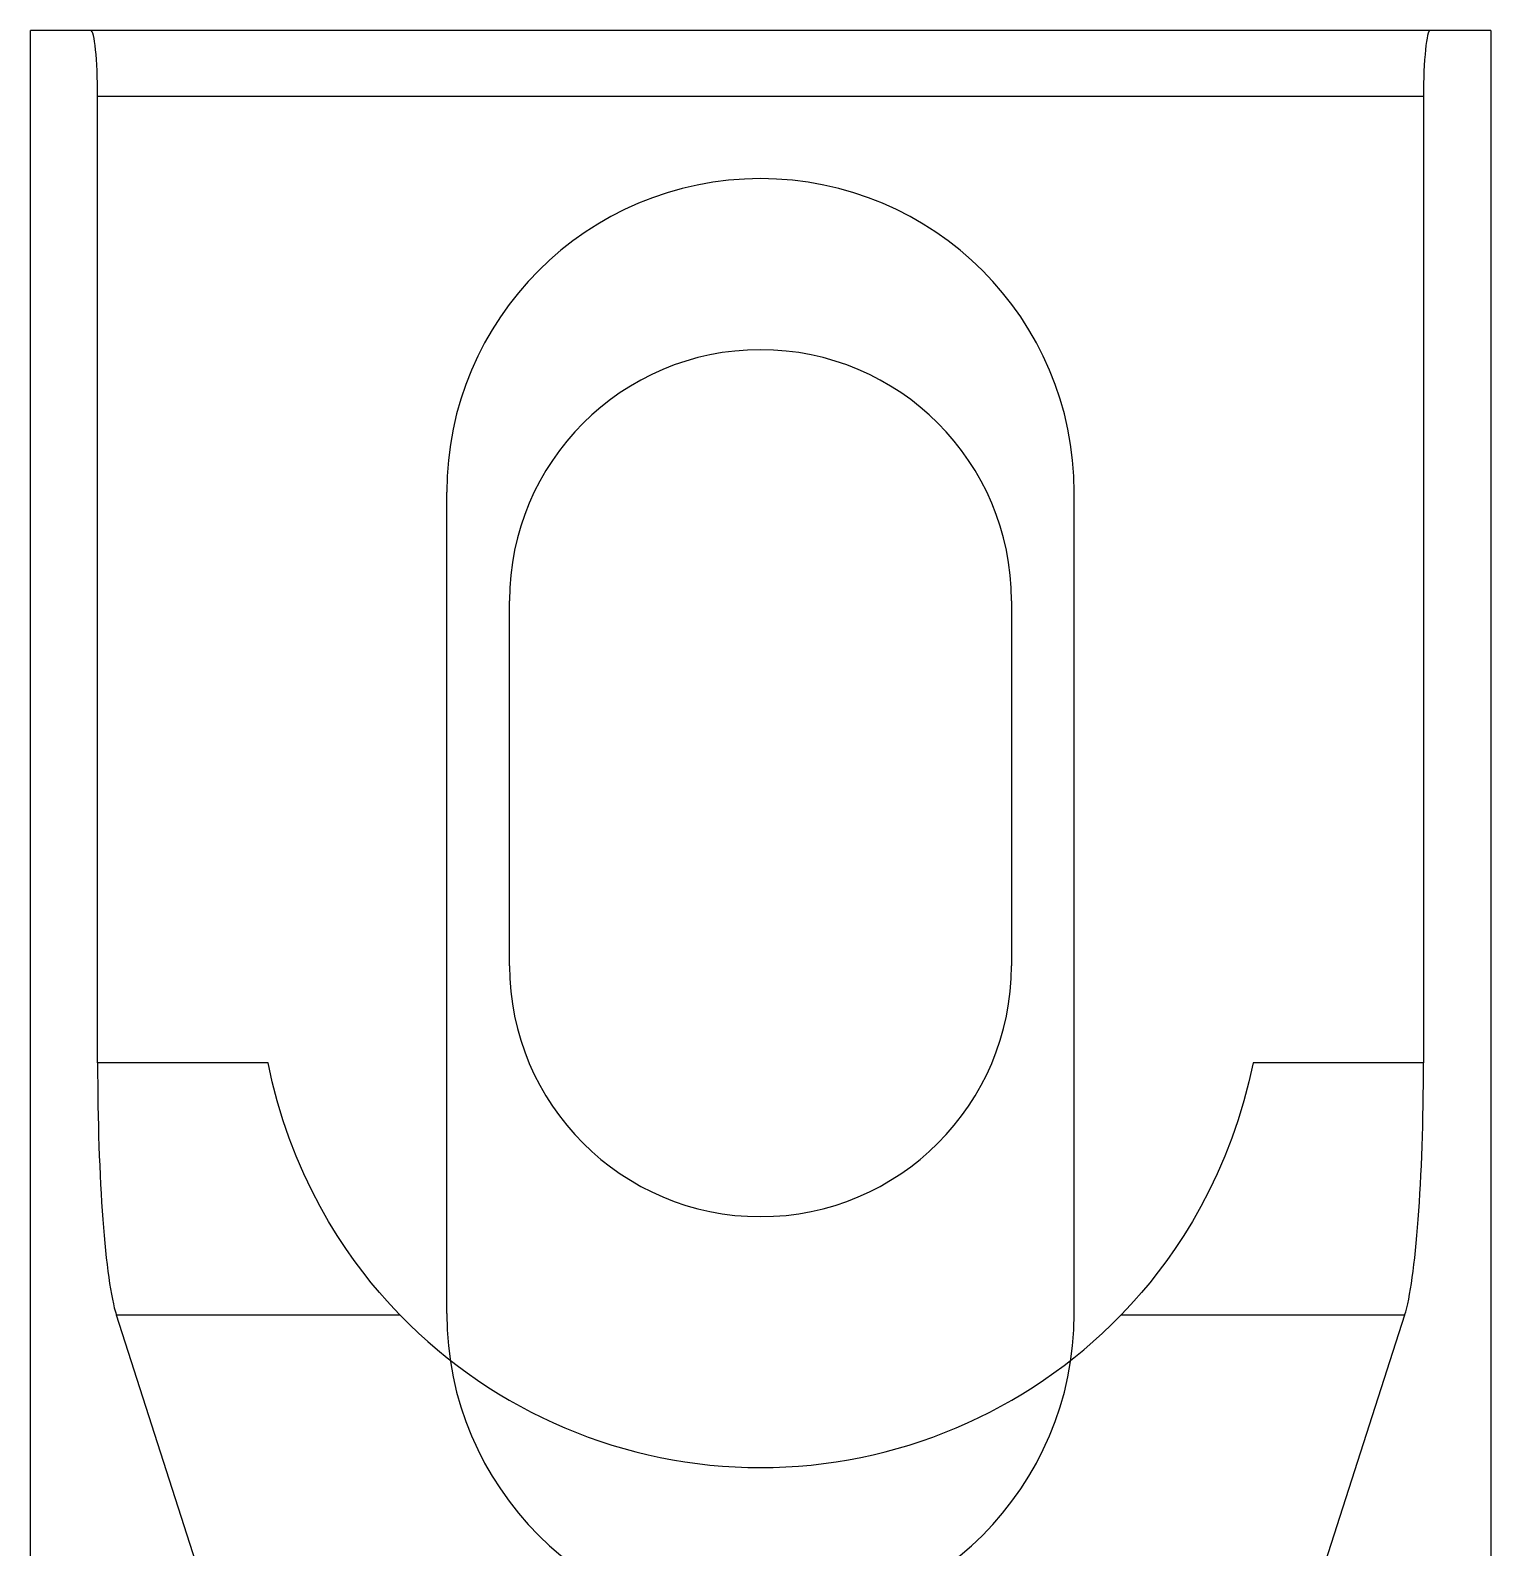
# Model space of a CAD drawing. Header units: millimetres. Extents: x 1269 to 5832, y 527 to 3540.
# Drawn here: x 1624.08 to 1656.08, y 907.69 to 940.95 of the extents above; entities that cross this region are included whole.
import ezdxf

# ---------------------------------------------------------------- set-up
doc = ezdxf.new("R2010")
doc.units = ezdxf.units.MM
doc.layers.add('HIDDEN', color=7, linetype='Continuous')
doc.layers.add('THICK', color=7, linetype='Continuous')

# ---------------------------------------------------------------- blocks, each defined once
blk = doc.blocks.new('lozysko')
at = {"layer": 'HIDDEN'}
for p, q in [((1048.725, -268.875), (1048.725, -268.875)), ((1048.725, -268.875), (1048.725, -286.875)), ((1062.475, -268.875), (1062.475, -268.875)), ((1062.475, -268.875), (1062.475, -286.875)), ((1050.1, -276.5), (1050.1, -276.5)), ((1061.1, -276.5), (1061.1, -276.5)), ((1050.1, -284.5), (1050.1, -284.5)), ((1061.1, -284.5), (1061.1, -284.5)), ((1048.725, -286.875), (1048.725, -286.875)), ((1062.475, -286.875), (1062.475, -286.875))]:
    blk.add_line(p, q, dxfattribs=at)
for centre, start, end in [((1055.6, -268.875), 0, 180), ((1055.6, -286.875), 180, 0)]:
    blk.add_arc(centre, 6.875, start, end, dxfattribs=at)
at = {"layer": 'THICK'}
for p, q in [((1041.485, -268.839), (1043.92, -261.279)), ((1067.28, -261.279), (1069.715, -268.839)), ((1039.6, -297), (1039.6, -262)), ((1071.6, -262), (1071.6, -297)), ((1041.485, -268.839), (1047.707, -268.839)), ((1047.419, -269.147), (1047.573, -268.979)), ((1047.573, -268.979), (1047.707, -268.839)), ((1063.493, -268.839), (1063.627, -268.979)), ((1063.493, -268.839), (1069.715, -268.839)), ((1063.627, -268.979), (1063.781, -269.147)), ((1047.071, -269.553), (1047.251, -269.339)), ((1047.251, -269.339), (1047.419, -269.147)), ((1063.781, -269.147), (1063.949, -269.339)), ((1063.949, -269.339), (1064.129, -269.553)), ((1046.886, -269.787), (1047.071, -269.553)), ((1064.129, -269.553), (1064.314, -269.787)), ((1046.699, -270.036), (1046.886, -269.787)), ((1064.314, -269.787), (1064.501, -270.036)), ((1046.326, -270.585), (1046.514, -270.3)), ((1046.514, -270.3), (1046.699, -270.036)), ((1064.501, -270.036), (1064.686, -270.3)), ((1064.686, -270.3), (1064.874, -270.585)), ((1046.136, -270.893), (1046.326, -270.585)), ((1064.874, -270.585), (1065.064, -270.893)), ((1045.949, -271.223), (1046.136, -270.893)), ((1065.064, -270.893), (1065.251, -271.223)), ((1045.765, -271.573), (1045.949, -271.223)), ((1065.251, -271.223), (1065.435, -271.573)), ((1045.59, -271.94), (1045.765, -271.573)), ((1065.435, -271.573), (1065.61, -271.94)), ((1045.424, -272.323), (1045.59, -271.94)), ((1065.61, -271.94), (1065.776, -272.323)), ((1045.27, -272.719), (1045.424, -272.323)), ((1065.776, -272.323), (1065.93, -272.719)), ((1045.13, -273.125), (1045.27, -272.719)), ((1065.93, -272.719), (1066.07, -273.125)), ((1045.006, -273.538), (1045.13, -273.125)), ((1066.07, -273.125), (1066.194, -273.538)), ((1044.899, -273.955), (1045.006, -273.538)), ((1066.194, -273.538), (1066.301, -273.955)), ((1044.808, -274.37), (1044.899, -273.955)), ((1066.301, -273.955), (1066.392, -274.37)), ((1041.073, -274.37), (1044.808, -274.37)), ((1041.073, -295.55), (1041.073, -274.37)), ((1066.392, -274.37), (1070.127, -274.37)), ((1070.127, -274.37), (1070.127, -295.55)), ((1050.1, -284.5), (1050.1, -276.5)), ((1061.1, -276.5), (1061.1, -284.5)), ((1041.073, -295.55), (1070.127, -295.55)), ((1039.6, -297), (1040.925, -297)), ((1040.925, -297), (1070.275, -297)), ((1070.275, -297), (1071.6, -297))]:
    blk.add_line(p, q, dxfattribs=at)
for centre, start, end in [((1055.6, -276.5), 0, 180), ((1055.6, -284.5), 180, 0)]:
    blk.add_arc(centre, 5.5, start, end, dxfattribs=at)
for centre, major_axis, ratio, start_param, end_param in [((1055.6, -276.5), (0, -11), 1, 2.341287, 3.941898), ((1041.662, -274.37), (0, -5.8), 0.101563, -2.83616, -1.570796), ((1069.538, -274.37), (0, 5.8), 0.101562, -1.570796, -0.305433), ((1040.925, -295.55), (0, 1.45), 0.101563, -3.141593, -1.570796), ((1070.275, -295.55), (0, -1.45), 0.101562, -1.570796, 0)]:
    blk.add_ellipse(centre, major_axis=major_axis, ratio=ratio, start_param=start_param, end_param=end_param, dxfattribs=at)

msp = doc.modelspace()

# ---------------------------------------------------------------- block references
at = {"rotation": 180}
msp.add_blockref('lozysko', (2695.679, 643.949), dxfattribs=at)

doc.saveas('drawing.dxf')
